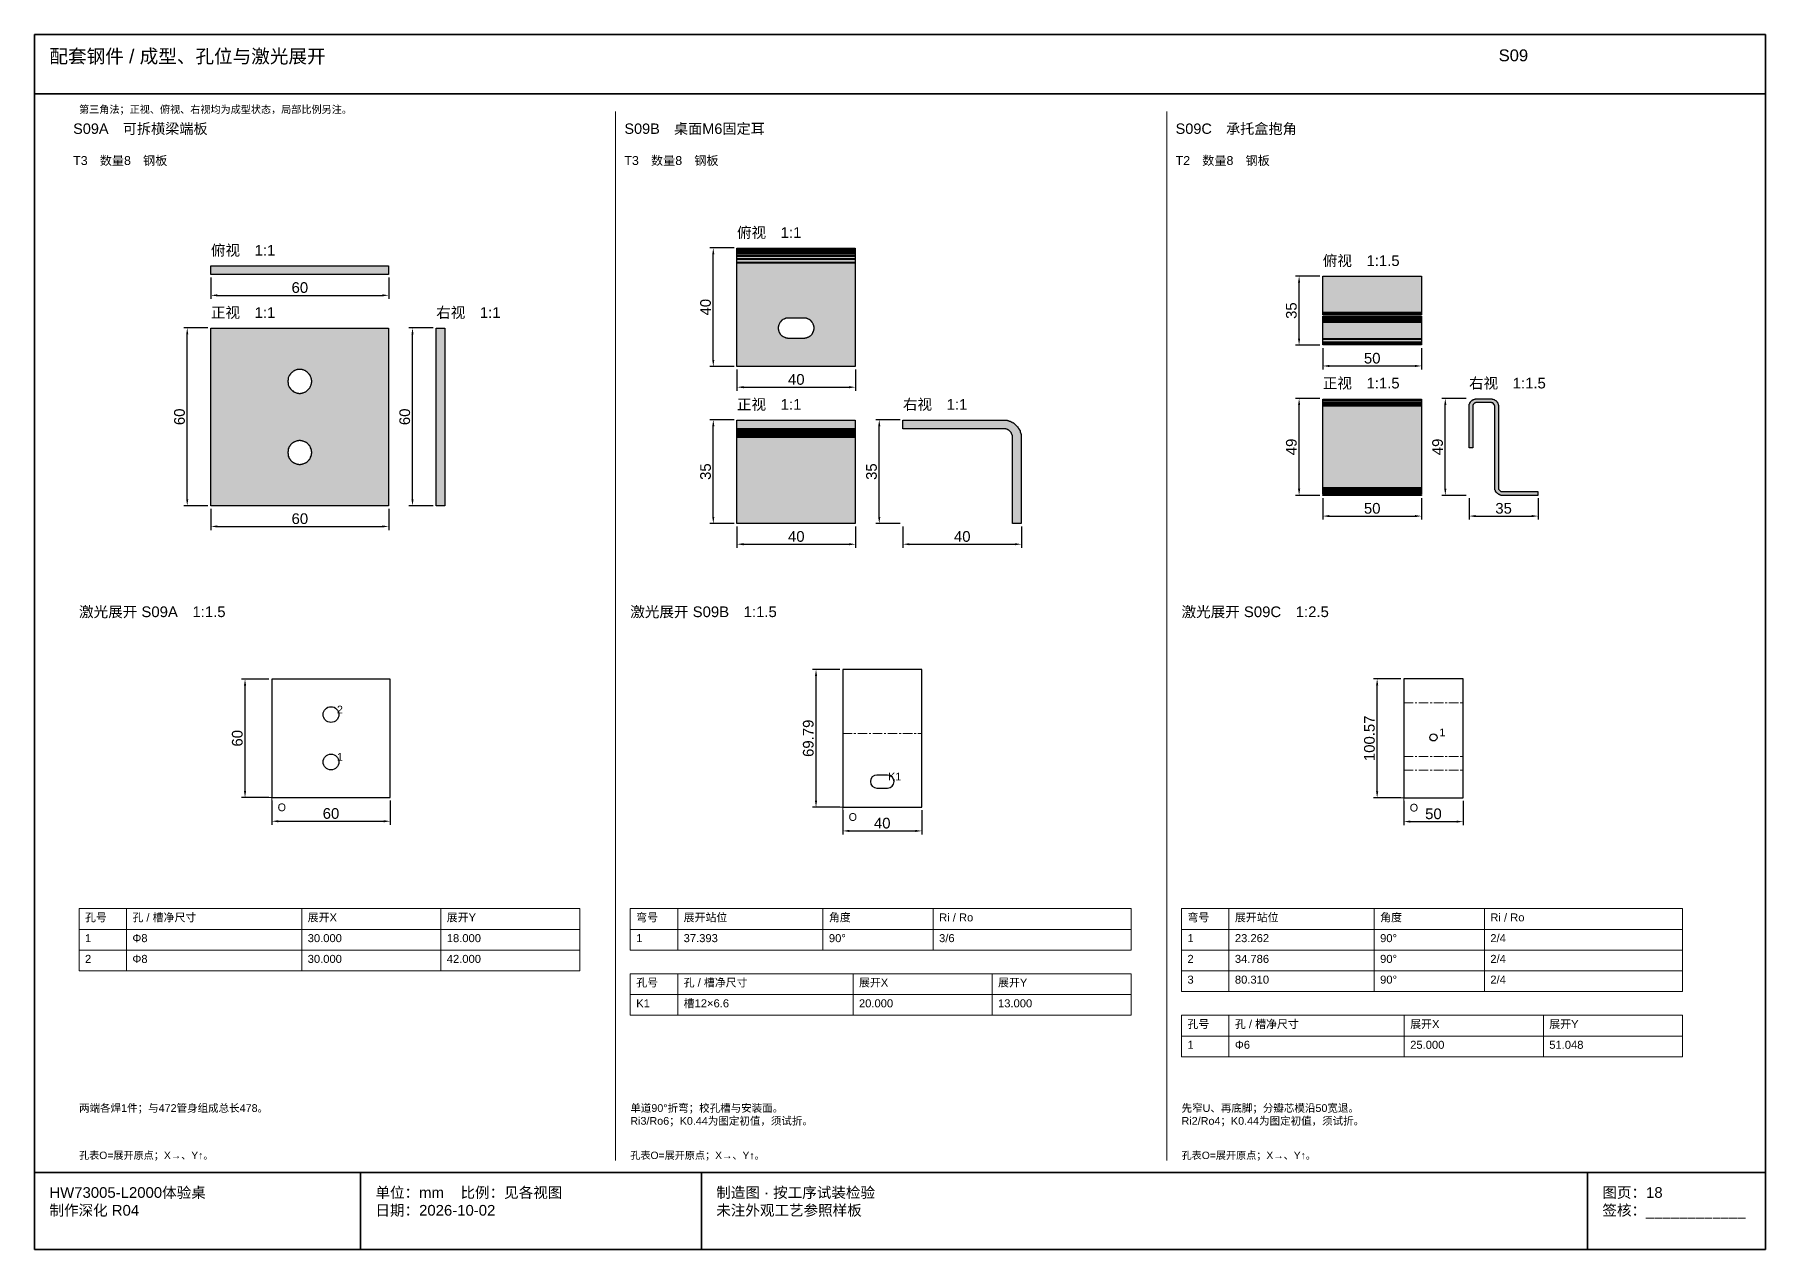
# Model space of a CAD drawing. Header units: millimetres. Extents: x 5 to 252589, y 5 to 415.
# Drawn here: x 204005 to 204589, y 5 to 415 of the extents above; entities that cross this region are included whole.
import ezdxf

# ---------------------------------------------------------------- set-up
doc = ezdxf.new("R2010")
doc.units = ezdxf.units.MM
doc.linetypes.add('CENTER', pattern=[5.08, 3.175, -0.635, 0.635, -0.635])
for name, color, linetype, lineweight in [('CENTER', 8, 'CENTER', 13), ('DIM', 7, 'Continuous', 13), ('FRAME', 7, 'Continuous', 35), ('HATCH', 8, 'Continuous', 9), ('NOTE', 7, 'Continuous', 18), ('OUTLINE', 7, 'Continuous', 25)]:
    doc.layers.add(name, color=color, linetype=linetype, lineweight=lineweight)
doc.styles.add('CN', font='Arial Unicode.ttf')
doc.dimstyles.new('V1', dxfattribs={"dimtxt": 3.6, "dimasz": 2.2, "dimexe": 1.2, "dimexo": 1, "dimgap": 0.8, "dimtad": 1, "dimdsep": 46, "dimtxsty": 'CN', "dimcen": 2.5, "dimclrd": 7, "dimclre": 7, "dimclrt": 7, "dimazin": 3, "dimtfac": 1, "dimtmove": 0, "dimatfit": 3})
doc.dimstyles.new('V1_5', dxfattribs={"dimtxt": 3.6, "dimasz": 2.2, "dimexe": 1.2, "dimexo": 1, "dimgap": 0.8, "dimtad": 1, "dimlfac": 1.5, "dimdsep": 46, "dimtxsty": 'CN', "dimcen": 2.5, "dimclrd": 7, "dimclre": 7, "dimclrt": 7, "dimazin": 3, "dimtfac": 1, "dimtmove": 0, "dimatfit": 3})
doc.dimstyles.new('V2_5', dxfattribs={"dimtxt": 3.6, "dimasz": 2.2, "dimexe": 1.2, "dimexo": 1, "dimgap": 0.8, "dimtad": 1, "dimlfac": 2.5, "dimdsep": 46, "dimtxsty": 'CN', "dimcen": 2.5, "dimclrd": 7, "dimclre": 7, "dimclrt": 7, "dimazin": 3, "dimtfac": 1, "dimtmove": 0, "dimatfit": 3})

msp = doc.modelspace()

# ---------------------------------------------------------------- hatches: boundary and pattern name
at = {"layer": 'HATCH', "true_color": 0x46828b}
for points in [[(204242, 342.83333), (204242, 342.91667), (204281.91667, 342.91667), (204281.91667, 342.83333)], [(204242, 341.08333), (204242, 341.66667), (204281.91667, 341.66667), (204281.91667, 341.08333)], [(204140.5, 256), (204140.5, 315.91667), (204143.41667, 315.91667), (204143.41667, 256)], [(204439.66667, 320.41667), (204439.66667, 320.5), (204472.91667, 320.5), (204472.91667, 320.41667)], [(204439.66667, 319.33333), (204439.66667, 319.5), (204472.91667, 319.5), (204472.91667, 319.33333)], [(204512.25, 259.5), (204499.83333, 259.5), (204499.75, 259.58333), (204499.5, 259.58333), (204499.25, 259.75), (204499.08333, 259.75), (204498.91667, 259.91667), (204498.83333, 259.91667), (204498.66667, 260.08333), (204498.58333, 260.08333), (204498.25, 260.41667), (204498.25, 260.5), (204497.91667, 260.91667), (204497.91667, 261.08333), (204497.75, 261.33333), (204497.75, 261.58333), (204497.66667, 261.66667), (204497.66667, 289.75), (204497.58333, 289.83333), (204497.58333, 290), (204497.5, 290.08333), (204497.5, 290.16667), (204497, 290.66667), (204496.91667, 290.66667), (204496.83333, 290.75), (204496.66667, 290.75), (204496.58333, 290.83333), (204491.33333, 290.83333), (204491.25, 290.75), (204491.08333, 290.75), (204491, 290.66667), (204490.91667, 290.66667), (204490.41667, 290.16667), (204490.41667, 290.08333), (204490.33333, 290), (204490.33333, 289.83333), (204490.25, 289.75), (204490.25, 275.5), (204489, 275.5), (204489, 289.91667), (204489.08333, 290), (204489.08333, 290.25), (204489.25, 290.5), (204489.25, 290.66667), (204489.41667, 290.83333), (204489.41667, 290.91667), (204489.58333, 291.08333), (204489.58333, 291.16667), (204489.91667, 291.5), (204490, 291.5), (204490.41667, 291.83333), (204490.58333, 291.83333), (204490.83333, 292), (204491.08333, 292), (204491.16667, 292.08333), (204496.75, 292.08333), (204496.83333, 292), (204497.08333, 292), (204497.33333, 291.83333), (204497.5, 291.83333), (204497.66667, 291.66667), (204497.75, 291.66667), (204497.91667, 291.5), (204498, 291.5), (204498.33333, 291.16667), (204498.33333, 291.08333), (204498.66667, 290.66667), (204498.66667, 290.5), (204498.83333, 290.25), (204498.83333, 290), (204498.91667, 289.91667), (204498.91667, 261.83333), (204499, 261.75), (204499, 261.58333), (204499.08333, 261.5), (204499.08333, 261.41667), (204499.58333, 260.91667), (204499.66667, 260.91667), (204499.75, 260.83333), (204499.91667, 260.83333), (204500, 260.75), (204512.25, 260.75)], [(204242, 280.83333), (204242, 281.08333), (204281.91667, 281.08333), (204281.91667, 280.83333)], [(204337.91667, 250), (204335, 250), (204335, 279.41667), (204334.91667, 279.5), (204334.91667, 279.75), (204334.83333, 279.83333), (204334.83333, 280), (204334.75, 280.08333), (204334.75, 280.16667), (204334.66667, 280.25), (204334.66667, 280.33333), (204334.58333, 280.41667), (204334.5, 280.66667), (204333.66667, 281.5), (204333.58333, 281.5), (204333.5, 281.58333), (204333.41667, 281.58333), (204333, 281.83333), (204332.83333, 281.83333), (204332.75, 281.91667), (204332.5, 281.91667), (204332.41667, 282), (204298, 282), (204298, 284.91667), (204332.58333, 284.91667), (204332.66667, 284.83333), (204333.16667, 284.83333), (204333.25, 284.75), (204333.5, 284.75), (204333.58333, 284.66667), (204333.75, 284.66667), (204333.83333, 284.58333), (204334, 284.58333), (204334.08333, 284.5), (204334.25, 284.5), (204334.33333, 284.41667), (204334.41667, 284.41667), (204334.5, 284.33333), (204334.58333, 284.33333), (204334.66667, 284.25), (204334.91667, 284.16667), (204335.08333, 284), (204335.33333, 283.91667), (204335.58333, 283.66667), (204335.66667, 283.66667), (204336.66667, 282.66667), (204336.66667, 282.58333), (204336.91667, 282.33333), (204337, 282.08333), (204337.16667, 281.91667), (204337.16667, 281.83333), (204337.25, 281.75), (204337.25, 281.66667), (204337.5, 281.25), (204337.5, 281.08333), (204337.58333, 281), (204337.58333, 280.83333), (204337.66667, 280.75), (204337.66667, 280.58333), (204337.75, 280.5), (204337.75, 280.25), (204337.83333, 280.16667), (204337.83333, 279.66667), (204337.91667, 279.58333)], [(204242, 279.16667), (204242, 279.5), (204281.91667, 279.5), (204281.91667, 279.16667)], [(204439.66667, 261.58333), (204439.66667, 261.91667), (204472.91667, 261.91667), (204472.91667, 261.58333)], [(204439.66667, 260.25), (204439.66667, 260.41667), (204472.91667, 260.41667), (204472.91667, 260.25)]]:
    msp.add_hatch(color=137, dxfattribs=at).paths.add_polyline_path(points)
at = {"layer": 'HATCH', "true_color": 0x467e87}
for points in [[(204242, 342.58333), (204242, 342.75), (204281.91667, 342.75), (204281.91667, 342.58333)], [(204242, 341.75), (204242, 342.16667), (204281.91667, 342.16667), (204281.91667, 341.75)], [(204439.66667, 319.58333), (204439.66667, 319.75), (204472.91667, 319.75), (204472.91667, 319.58333)], [(204242, 280.41667), (204242, 280.75), (204281.91667, 280.75), (204281.91667, 280.41667)], [(204242, 279.58333), (204242, 280), (204281.91667, 280), (204281.91667, 279.58333)], [(204439.66667, 261.25), (204439.66667, 261.5), (204472.91667, 261.5), (204472.91667, 261.25)], [(204439.66667, 260.5), (204439.66667, 260.75), (204472.91667, 260.75), (204472.91667, 260.5)]]:
    msp.add_hatch(color=137, dxfattribs=at).paths.add_polyline_path(points)
at = {"layer": 'HATCH', "true_color": 0x467a84}
for points in [[(204242, 342.25), (204242, 342.5), (204281.91667, 342.5), (204281.91667, 342.25)], [(204439.66667, 319.83333), (204439.66667, 319.91667), (204472.91667, 319.91667), (204472.91667, 319.83333)], [(204242, 280.08333), (204242, 280.33333), (204281.91667, 280.33333), (204281.91667, 280.08333)], [(204439.66667, 260.83333), (204439.66667, 261.16667), (204472.91667, 261.16667), (204472.91667, 260.83333)]]:
    msp.add_hatch(color=137, dxfattribs=at).paths.add_polyline_path(points)
at = {"layer": 'HATCH', "true_color": 0x46858f}
for points in [[(204242, 340.33333), (204242, 341), (204281.91667, 341), (204281.91667, 340.33333)], [(204439.66667, 320.58333), (204439.66667, 320.66667), (204472.91667, 320.66667), (204472.91667, 320.58333)], [(204439.66667, 319), (204439.66667, 319.25), (204472.91667, 319.25), (204472.91667, 319)], [(204439.66667, 262), (204439.66667, 289.75), (204472.91667, 289.75), (204472.91667, 262)], [(204242, 282), (204242, 284.91667), (204281.91667, 284.91667), (204281.91667, 282)], [(204242, 281.16667), (204242, 281.41667), (204281.91667, 281.41667), (204281.91667, 281.16667)], [(204242, 250), (204242, 279.08333), (204281.91667, 279.08333), (204281.91667, 250)], [(204439.66667, 259.91667), (204439.66667, 260.16667), (204472.91667, 260.16667), (204472.91667, 259.91667)]]:
    msp.add_hatch(color=145, dxfattribs=at).paths.add_polyline_path(points)
at = {"layer": 'HATCH', "true_color": 0x468993}
for points in [[(204242, 339.33333), (204242, 340.25), (204281.91667, 340.25), (204281.91667, 339.33333)], [(204439.66667, 320.75), (204439.66667, 320.91667), (204472.91667, 320.91667), (204472.91667, 320.75)], [(204439.66667, 318.58333), (204439.66667, 318.91667), (204472.91667, 318.91667), (204472.91667, 318.58333)], [(204439.66667, 289.83333), (204439.66667, 290.25), (204472.91667, 290.25), (204472.91667, 289.83333)], [(204242, 281.5), (204242, 281.66667), (204281.91667, 281.66667), (204281.91667, 281.5)], [(204439.66667, 259.75), (204439.66667, 259.83333), (204472.91667, 259.83333), (204472.91667, 259.75)]]:
    msp.add_hatch(color=145, dxfattribs=at).paths.add_polyline_path(points)
at = {"layer": 'HATCH', "true_color": 0x468d97}
for points in [[(204242, 338.08333), (204242, 339.25), (204281.91667, 339.25), (204281.91667, 338.08333)], [(204439.66667, 321), (204439.66667, 321.16667), (204472.91667, 321.16667), (204472.91667, 321)], [(204439.66667, 318), (204439.66667, 318.5), (204472.91667, 318.5), (204472.91667, 318)], [(204439.66667, 310.25), (204439.66667, 310.41667), (204472.91667, 310.41667), (204472.91667, 310.25)], [(204439.66667, 290.33333), (204439.66667, 290.75), (204472.91667, 290.75), (204472.91667, 290.33333)], [(204242, 281.75), (204242, 281.91667), (204281.91667, 281.91667), (204281.91667, 281.75)], [(204439.66667, 259.5), (204439.66667, 259.66667), (204472.91667, 259.66667), (204472.91667, 259.5)]]:
    msp.add_hatch(color=145, dxfattribs=at).paths.add_polyline_path(points)
at = {"layer": 'HATCH', "true_color": 0x46909b}
for points in [[(204064.5, 334), (204064.5, 336.91667), (204124.41667, 336.91667), (204124.41667, 334)], [(204439.66667, 321.25), (204439.66667, 333.41667), (204472.91667, 333.41667), (204472.91667, 321.25)], [(204439.66667, 312.33333), (204439.66667, 317.91667), (204472.91667, 317.91667), (204472.91667, 312.33333)], [(204439.66667, 310.5), (204439.66667, 311.08333), (204472.91667, 311.08333), (204472.91667, 310.5)], [(204439.66667, 290.83333), (204439.66667, 291.5), (204472.91667, 291.5), (204472.91667, 290.83333)]]:
    msp.add_hatch(color=135, dxfattribs=at).paths.add_polyline_path(points)
h = msp.add_hatch(color=135, dxfattribs=at)
h.paths.add_polyline_path([(204242, 303), (204242, 338), (204281.91667, 338), (204281.91667, 303)])
h.paths.add_polyline_path([(204256, 315.08333), (204256.08333, 315), (204256.08333, 314.83333), (204256.16667, 314.75), (204256.16667, 314.66667), (204256.25, 314.58333), (204256.25, 314.5), (204256.33333, 314.41667), (204256.41667, 314.16667), (204256.58333, 314), (204256.58333, 313.91667), (204257.16667, 313.33333), (204257.25, 313.33333), (204257.5, 313.08333), (204257.58333, 313.08333), (204258, 312.83333), (204258.16667, 312.83333), (204258.25, 312.75), (204258.41667, 312.75), (204258.5, 312.66667), (204259, 312.66667), (204259.08333, 312.58333), (204264.83333, 312.58333), (204264.91667, 312.66667), (204265.41667, 312.66667), (204265.5, 312.75), (204265.66667, 312.75), (204265.75, 312.83333), (204265.91667, 312.83333), (204266, 312.91667), (204266.08333, 312.91667), (204266.16667, 313), (204266.41667, 313.08333), (204266.66667, 313.33333), (204266.75, 313.33333), (204267.33333, 313.91667), (204267.33333, 314), (204267.5, 314.16667), (204267.5, 314.25), (204267.58333, 314.33333), (204267.58333, 314.41667), (204267.83333, 314.83333), (204267.83333, 315), (204267.91667, 315.08333), (204267.91667, 315.41667), (204268, 315.5), (204268, 316.41667), (204267.91667, 316.5), (204267.91667, 316.83333), (204267.83333, 316.91667), (204267.83333, 317.08333), (204267.75, 317.16667), (204267.75, 317.25), (204267.66667, 317.33333), (204267.66667, 317.41667), (204267.58333, 317.5), (204267.5, 317.75), (204267.33333, 317.91667), (204267.33333, 318), (204266.75, 318.58333), (204266.66667, 318.58333), (204266.41667, 318.83333), (204266.33333, 318.83333), (204265.91667, 319.08333), (204265.75, 319.08333), (204265.66667, 319.16667), (204265.5, 319.16667), (204265.41667, 319.25), (204264.91667, 319.25), (204264.83333, 319.33333), (204259.08333, 319.33333), (204259, 319.25), (204258.5, 319.25), (204258.41667, 319.16667), (204258.25, 319.16667), (204258.16667, 319.08333), (204258, 319.08333), (204257.91667, 319), (204257.83333, 319), (204257.75, 318.91667), (204257.5, 318.83333), (204257.25, 318.58333), (204257.16667, 318.58333), (204256.58333, 318), (204256.58333, 317.91667), (204256.41667, 317.75), (204256.41667, 317.66667), (204256.33333, 317.58333), (204256.33333, 317.5), (204256.08333, 317.08333), (204256.08333, 316.91667), (204256, 316.83333), (204256, 316.5), (204255.91667, 316.41667), (204255.91667, 315.5), (204256, 315.41667)], flags=0)
at = {"layer": 'HATCH', "true_color": 0x46858f}
h = msp.add_hatch(color=145, dxfattribs=at)
h.paths.add_polyline_path([(204064.5, 256), (204064.5, 315.91667), (204124.41667, 315.91667), (204124.41667, 256)])
h.paths.add_polyline_path([(204094.16667, 293.91667), (204094.75, 293.91667), (204094.83333, 294), (204095.33333, 294), (204095.41667, 294.08333), (204095.66667, 294.08333), (204096.08333, 294.33333), (204096.25, 294.33333), (204096.33333, 294.41667), (204096.41667, 294.41667), (204096.58333, 294.58333), (204096.66667, 294.58333), (204096.91667, 294.83333), (204097, 294.83333), (204097.58333, 295.41667), (204097.58333, 295.5), (204097.83333, 295.75), (204097.83333, 295.83333), (204098, 296), (204098, 296.08333), (204098.08333, 296.16667), (204098.08333, 296.33333), (204098.33333, 296.75), (204098.33333, 297), (204098.41667, 297.08333), (204098.41667, 297.58333), (204098.5, 297.66667), (204098.5, 298.25), (204098.41667, 298.33333), (204098.41667, 298.83333), (204098.33333, 298.91667), (204098.33333, 299.16667), (204098.08333, 299.58333), (204098.08333, 299.75), (204098, 299.83333), (204098, 299.91667), (204097.83333, 300.08333), (204097.83333, 300.16667), (204097.58333, 300.41667), (204097.58333, 300.5), (204097, 301.08333), (204096.91667, 301.08333), (204096.66667, 301.33333), (204096.58333, 301.33333), (204096.41667, 301.5), (204096.33333, 301.5), (204096.25, 301.58333), (204096.08333, 301.58333), (204095.66667, 301.83333), (204095.41667, 301.83333), (204095.33333, 301.91667), (204094.83333, 301.91667), (204094.75, 302), (204094.16667, 302), (204094.08333, 301.91667), (204093.58333, 301.91667), (204093.5, 301.83333), (204093.25, 301.83333), (204092.83333, 301.58333), (204092.66667, 301.58333), (204092.58333, 301.5), (204092.5, 301.5), (204092.33333, 301.33333), (204092.25, 301.33333), (204092, 301.08333), (204091.91667, 301.08333), (204091.33333, 300.5), (204091.33333, 300.41667), (204091.08333, 300.16667), (204091.08333, 300.08333), (204090.91667, 299.91667), (204090.91667, 299.83333), (204090.83333, 299.75), (204090.83333, 299.58333), (204090.58333, 299.16667), (204090.58333, 298.91667), (204090.5, 298.83333), (204090.5, 298.33333), (204090.41667, 298.25), (204090.41667, 297.66667), (204090.5, 297.58333), (204090.5, 297.08333), (204090.58333, 297), (204090.58333, 296.75), (204090.83333, 296.33333), (204090.83333, 296.16667), (204090.91667, 296.08333), (204090.91667, 296), (204091.08333, 295.83333), (204091.08333, 295.75), (204091.33333, 295.5), (204091.33333, 295.41667), (204091.91667, 294.83333), (204092, 294.83333), (204092.25, 294.58333), (204092.33333, 294.58333), (204092.5, 294.41667), (204092.58333, 294.41667), (204092.66667, 294.33333), (204092.83333, 294.33333), (204093.25, 294.08333), (204093.5, 294.08333), (204093.58333, 294), (204094.08333, 294)], flags=0)
h.paths.add_polyline_path([(204094.16667, 269.91667), (204094.75, 269.91667), (204094.83333, 270), (204095.33333, 270), (204095.41667, 270.08333), (204095.66667, 270.08333), (204096.08333, 270.33333), (204096.25, 270.33333), (204096.33333, 270.41667), (204096.41667, 270.41667), (204096.58333, 270.58333), (204096.66667, 270.58333), (204096.91667, 270.83333), (204097, 270.83333), (204097.58333, 271.41667), (204097.58333, 271.5), (204097.83333, 271.75), (204097.83333, 271.83333), (204098, 272), (204098, 272.08333), (204098.08333, 272.16667), (204098.08333, 272.33333), (204098.33333, 272.75), (204098.33333, 273), (204098.41667, 273.08333), (204098.41667, 273.58333), (204098.5, 273.66667), (204098.5, 274.25), (204098.41667, 274.33333), (204098.41667, 274.83333), (204098.33333, 274.91667), (204098.33333, 275.16667), (204098.08333, 275.58333), (204098.08333, 275.75), (204098, 275.83333), (204098, 275.91667), (204097.83333, 276.08333), (204097.83333, 276.16667), (204097.58333, 276.41667), (204097.58333, 276.5), (204097, 277.08333), (204096.91667, 277.08333), (204096.66667, 277.33333), (204096.58333, 277.33333), (204096.41667, 277.5), (204096.33333, 277.5), (204096.25, 277.58333), (204096.08333, 277.58333), (204095.66667, 277.83333), (204095.41667, 277.83333), (204095.33333, 277.91667), (204094.83333, 277.91667), (204094.75, 278), (204094.16667, 278), (204094.08333, 277.91667), (204093.58333, 277.91667), (204093.5, 277.83333), (204093.25, 277.83333), (204092.83333, 277.58333), (204092.66667, 277.58333), (204092.58333, 277.5), (204092.5, 277.5), (204092.33333, 277.33333), (204092.25, 277.33333), (204092, 277.08333), (204091.91667, 277.08333), (204091.33333, 276.5), (204091.33333, 276.41667), (204091.08333, 276.16667), (204091.08333, 276.08333), (204090.91667, 275.91667), (204090.91667, 275.83333), (204090.83333, 275.75), (204090.83333, 275.58333), (204090.58333, 275.16667), (204090.58333, 274.91667), (204090.5, 274.83333), (204090.5, 274.33333), (204090.41667, 274.25), (204090.41667, 273.66667), (204090.5, 273.58333), (204090.5, 273.08333), (204090.58333, 273), (204090.58333, 272.75), (204090.83333, 272.33333), (204090.83333, 272.16667), (204090.91667, 272.08333), (204090.91667, 272), (204091.08333, 271.83333), (204091.08333, 271.75), (204091.33333, 271.5), (204091.33333, 271.41667), (204091.91667, 270.83333), (204092, 270.83333), (204092.25, 270.58333), (204092.33333, 270.58333), (204092.5, 270.41667), (204092.58333, 270.41667), (204092.66667, 270.33333), (204092.83333, 270.33333), (204093.25, 270.08333), (204093.5, 270.08333), (204093.58333, 270), (204094.08333, 270)], flags=0)
at = {"layer": 'HATCH', "true_color": 0x46949f}
for points in [[(204439.66667, 311.16667), (204439.66667, 312.25), (204472.91667, 312.25), (204472.91667, 311.16667)], [(204439.66667, 291.58333), (204439.66667, 292), (204472.91667, 292), (204472.91667, 291.58333)]]:
    msp.add_hatch(color=135, dxfattribs=at).paths.add_polyline_path(points)

# ---------------------------------------------------------------- linework, layer by layer
at = {"layer": 'CENTER'}
for p, q in [((204467, 189.50956), (204487, 189.50956)), ((204277.66667, 179.16667), (204304.33333, 179.16667)), ((204467, 171.3), (204487, 171.3)), ((204467, 166.69044), (204487, 166.69044)), ((204085, 156.2), (204085, 158.8)), ((204467, 156.08566), (204467, 158.68566)), ((204083.7, 157.5), (204086.3, 157.5)), ((204276.36667, 154.23805), (204278.96667, 154.23805)), ((204277.66667, 152.93805), (204277.66667, 155.53805)), ((204465.7, 157.38566), (204468.3, 157.38566))]:
    msp.add_line(p, q, dxfattribs=at)
at = {"layer": 'DIM'}
for p, q in [((204201, 35), (204201, 389)), ((204387, 35), (204387, 389)), ((204036, 120), (204036, 99)), ((204095.15, 120), (204095.15, 99)), ((204142.075, 120), (204142.075, 99)), ((204222, 120), (204222, 106)), ((204271.01, 120), (204271.01, 106)), ((204308.19, 120), (204308.19, 106)), ((204408, 120), (204408, 92)), ((204457.01, 120), (204457.01, 92)), ((204494.19, 120), (204494.19, 92)), ((204020, 113), (204189, 113)), ((204206, 113), (204375, 113)), ((204392, 113), (204561, 113)), ((204020, 106), (204189, 106)), ((204392, 106), (204561, 106)), ((204222, 98), (204222, 84)), ((204281.15, 98), (204281.15, 84)), ((204328.075, 98), (204328.075, 84)), ((204392, 99), (204561, 99)), ((204206, 91), (204375, 91)), ((204408, 84), (204408, 70)), ((204467.15, 84), (204467.15, 70)), ((204514.075, 84), (204514.075, 70)), ((204392, 77), (204561, 77))]:
    msp.add_line(p, q, dxfattribs=at)
for points in [[(204020, 99), (204189, 99), (204189, 120), (204020, 120)], [(204206, 106), (204375, 106), (204375, 120), (204206, 120)], [(204392, 92), (204561, 92), (204561, 120), (204392, 120)], [(204206, 84), (204375, 84), (204375, 98), (204206, 98)], [(204392, 70), (204561, 70), (204561, 84), (204392, 84)]]:
    msp.add_lwpolyline(points, close=True, dxfattribs=at)
at = {"layer": 'FRAME'}
for p, q in [((204005, 395), (204589, 395)), ((204005, 31), (204589, 31)), ((204115, 5), (204115, 31)), ((204230, 5), (204230, 31)), ((204529, 5), (204529, 31))]:
    msp.add_line(p, q, dxfattribs=at)
msp.add_lwpolyline([(204005, 5), (204589, 5), (204589, 415), (204005, 415)], close=True, dxfattribs=at)
at = {"layer": 'OUTLINE'}
for p, q in [((204304.33333, 200.76195), (204277.66667, 200.76195)), ((204277.66667, 200.76195), (204277.66667, 154.23805)), ((204304.33333, 154.23805), (204304.33333, 200.76195)), ((204125, 197.5), (204085, 197.5)), ((204085, 197.5), (204085, 157.5)), ((204125, 157.5), (204125, 197.5)), ((204487, 197.61434), (204467, 197.61434)), ((204467, 197.61434), (204467, 157.38566)), ((204487, 157.38566), (204487, 197.61434)), ((204292.8, 165.10472), (204289.2, 165.10472)), ((204289.2, 160.70472), (204292.8, 160.70472)), ((204085, 157.5), (204125, 157.5)), ((204277.66667, 154.23805), (204304.33333, 154.23805)), ((204467, 157.38566), (204487, 157.38566))]:
    msp.add_line(p, q, dxfattribs=at)
at = {"layer": 'OUTLINE', "color": 139, "true_color": 0x42544a}
for points in [[(204242, 342.83333), (204242, 342.91667), (204281.91667, 342.91667), (204281.91667, 342.83333)], [(204242, 342.58333), (204242, 342.75), (204281.91667, 342.75), (204281.91667, 342.58333)], [(204242, 342.25), (204242, 342.5), (204281.91667, 342.5), (204281.91667, 342.25)], [(204242, 341.75), (204242, 342.16667), (204281.91667, 342.16667), (204281.91667, 341.75)], [(204242, 341.08333), (204242, 341.66667), (204281.91667, 341.66667), (204281.91667, 341.08333)], [(204242, 340.33333), (204242, 341), (204281.91667, 341), (204281.91667, 340.33333)], [(204242, 339.33333), (204242, 340.25), (204281.91667, 340.25), (204281.91667, 339.33333)], [(204242, 338.08333), (204242, 339.25), (204281.91667, 339.25), (204281.91667, 338.08333)], [(204064.5, 334), (204064.5, 336.91667), (204124.41667, 336.91667), (204124.41667, 334)], [(204242, 303), (204242, 338), (204281.91667, 338), (204281.91667, 303)], [(204439.66667, 321.25), (204439.66667, 333.41667), (204472.91667, 333.41667), (204472.91667, 321.25)], [(204064.5, 256), (204064.5, 315.91667), (204124.41667, 315.91667), (204124.41667, 256)], [(204140.5, 256), (204140.5, 315.91667), (204143.41667, 315.91667), (204143.41667, 256)], [(204256, 315.08333), (204256.08333, 315), (204256.08333, 314.83333), (204256.16667, 314.75), (204256.16667, 314.66667), (204256.25, 314.58333), (204256.25, 314.5), (204256.33333, 314.41667), (204256.41667, 314.16667), (204256.58333, 314), (204256.58333, 313.91667), (204257.16667, 313.33333), (204257.25, 313.33333), (204257.5, 313.08333), (204257.58333, 313.08333), (204258, 312.83333), (204258.16667, 312.83333), (204258.25, 312.75), (204258.41667, 312.75), (204258.5, 312.66667), (204259, 312.66667), (204259.08333, 312.58333), (204264.83333, 312.58333), (204264.91667, 312.66667), (204265.41667, 312.66667), (204265.5, 312.75), (204265.66667, 312.75), (204265.75, 312.83333), (204265.91667, 312.83333), (204266, 312.91667), (204266.08333, 312.91667), (204266.16667, 313), (204266.41667, 313.08333), (204266.66667, 313.33333), (204266.75, 313.33333), (204267.33333, 313.91667), (204267.33333, 314), (204267.5, 314.16667), (204267.5, 314.25), (204267.58333, 314.33333), (204267.58333, 314.41667), (204267.83333, 314.83333), (204267.83333, 315), (204267.91667, 315.08333), (204267.91667, 315.41667), (204268, 315.5), (204268, 316.41667), (204267.91667, 316.5), (204267.91667, 316.83333), (204267.83333, 316.91667), (204267.83333, 317.08333), (204267.75, 317.16667), (204267.75, 317.25), (204267.66667, 317.33333), (204267.66667, 317.41667), (204267.58333, 317.5), (204267.5, 317.75), (204267.33333, 317.91667), (204267.33333, 318), (204266.75, 318.58333), (204266.66667, 318.58333), (204266.41667, 318.83333), (204266.33333, 318.83333), (204265.91667, 319.08333), (204265.75, 319.08333), (204265.66667, 319.16667), (204265.5, 319.16667), (204265.41667, 319.25), (204264.91667, 319.25), (204264.83333, 319.33333), (204259.08333, 319.33333), (204259, 319.25), (204258.5, 319.25), (204258.41667, 319.16667), (204258.25, 319.16667), (204258.16667, 319.08333), (204258, 319.08333), (204257.91667, 319), (204257.83333, 319), (204257.75, 318.91667), (204257.5, 318.83333), (204257.25, 318.58333), (204257.16667, 318.58333), (204256.58333, 318), (204256.58333, 317.91667), (204256.41667, 317.75), (204256.41667, 317.66667), (204256.33333, 317.58333), (204256.33333, 317.5), (204256.08333, 317.08333), (204256.08333, 316.91667), (204256, 316.83333), (204256, 316.5), (204255.91667, 316.41667), (204255.91667, 315.5), (204256, 315.41667)], [(204439.66667, 321), (204439.66667, 321.16667), (204472.91667, 321.16667), (204472.91667, 321)], [(204439.66667, 320.75), (204439.66667, 320.91667), (204472.91667, 320.91667), (204472.91667, 320.75)], [(204439.66667, 320.58333), (204439.66667, 320.66667), (204472.91667, 320.66667), (204472.91667, 320.58333)], [(204439.66667, 320.41667), (204439.66667, 320.5), (204472.91667, 320.5), (204472.91667, 320.41667)], [(204439.66667, 319.83333), (204439.66667, 319.91667), (204472.91667, 319.91667), (204472.91667, 319.83333)], [(204439.66667, 319.58333), (204439.66667, 319.75), (204472.91667, 319.75), (204472.91667, 319.58333)], [(204439.66667, 319.33333), (204439.66667, 319.5), (204472.91667, 319.5), (204472.91667, 319.33333)], [(204439.66667, 319), (204439.66667, 319.25), (204472.91667, 319.25), (204472.91667, 319)], [(204439.66667, 318.58333), (204439.66667, 318.91667), (204472.91667, 318.91667), (204472.91667, 318.58333)], [(204439.66667, 318), (204439.66667, 318.5), (204472.91667, 318.5), (204472.91667, 318)], [(204439.66667, 312.33333), (204439.66667, 317.91667), (204472.91667, 317.91667), (204472.91667, 312.33333)], [(204439.66667, 311.16667), (204439.66667, 312.25), (204472.91667, 312.25), (204472.91667, 311.16667)], [(204439.66667, 310.5), (204439.66667, 311.08333), (204472.91667, 311.08333), (204472.91667, 310.5)], [(204439.66667, 310.25), (204439.66667, 310.41667), (204472.91667, 310.41667), (204472.91667, 310.25)], [(204094.16667, 293.91667), (204094.75, 293.91667), (204094.83333, 294), (204095.33333, 294), (204095.41667, 294.08333), (204095.66667, 294.08333), (204096.08333, 294.33333), (204096.25, 294.33333), (204096.33333, 294.41667), (204096.41667, 294.41667), (204096.58333, 294.58333), (204096.66667, 294.58333), (204096.91667, 294.83333), (204097, 294.83333), (204097.58333, 295.41667), (204097.58333, 295.5), (204097.83333, 295.75), (204097.83333, 295.83333), (204098, 296), (204098, 296.08333), (204098.08333, 296.16667), (204098.08333, 296.33333), (204098.33333, 296.75), (204098.33333, 297), (204098.41667, 297.08333), (204098.41667, 297.58333), (204098.5, 297.66667), (204098.5, 298.25), (204098.41667, 298.33333), (204098.41667, 298.83333), (204098.33333, 298.91667), (204098.33333, 299.16667), (204098.08333, 299.58333), (204098.08333, 299.75), (204098, 299.83333), (204098, 299.91667), (204097.83333, 300.08333), (204097.83333, 300.16667), (204097.58333, 300.41667), (204097.58333, 300.5), (204097, 301.08333), (204096.91667, 301.08333), (204096.66667, 301.33333), (204096.58333, 301.33333), (204096.41667, 301.5), (204096.33333, 301.5), (204096.25, 301.58333), (204096.08333, 301.58333), (204095.66667, 301.83333), (204095.41667, 301.83333), (204095.33333, 301.91667), (204094.83333, 301.91667), (204094.75, 302), (204094.16667, 302), (204094.08333, 301.91667), (204093.58333, 301.91667), (204093.5, 301.83333), (204093.25, 301.83333), (204092.83333, 301.58333), (204092.66667, 301.58333), (204092.58333, 301.5), (204092.5, 301.5), (204092.33333, 301.33333), (204092.25, 301.33333), (204092, 301.08333), (204091.91667, 301.08333), (204091.33333, 300.5), (204091.33333, 300.41667), (204091.08333, 300.16667), (204091.08333, 300.08333), (204090.91667, 299.91667), (204090.91667, 299.83333), (204090.83333, 299.75), (204090.83333, 299.58333), (204090.58333, 299.16667), (204090.58333, 298.91667), (204090.5, 298.83333), (204090.5, 298.33333), (204090.41667, 298.25), (204090.41667, 297.66667), (204090.5, 297.58333), (204090.5, 297.08333), (204090.58333, 297), (204090.58333, 296.75), (204090.83333, 296.33333), (204090.83333, 296.16667), (204090.91667, 296.08333), (204090.91667, 296), (204091.08333, 295.83333), (204091.08333, 295.75), (204091.33333, 295.5), (204091.33333, 295.41667), (204091.91667, 294.83333), (204092, 294.83333), (204092.25, 294.58333), (204092.33333, 294.58333), (204092.5, 294.41667), (204092.58333, 294.41667), (204092.66667, 294.33333), (204092.83333, 294.33333), (204093.25, 294.08333), (204093.5, 294.08333), (204093.58333, 294), (204094.08333, 294)], [(204439.66667, 291.58333), (204439.66667, 292), (204472.91667, 292), (204472.91667, 291.58333)], [(204512.25, 259.5), (204499.83333, 259.5), (204499.75, 259.58333), (204499.5, 259.58333), (204499.25, 259.75), (204499.08333, 259.75), (204498.91667, 259.91667), (204498.83333, 259.91667), (204498.66667, 260.08333), (204498.58333, 260.08333), (204498.25, 260.41667), (204498.25, 260.5), (204497.91667, 260.91667), (204497.91667, 261.08333), (204497.75, 261.33333), (204497.75, 261.58333), (204497.66667, 261.66667), (204497.66667, 289.75), (204497.58333, 289.83333), (204497.58333, 290), (204497.5, 290.08333), (204497.5, 290.16667), (204497, 290.66667), (204496.91667, 290.66667), (204496.83333, 290.75), (204496.66667, 290.75), (204496.58333, 290.83333), (204491.33333, 290.83333), (204491.25, 290.75), (204491.08333, 290.75), (204491, 290.66667), (204490.91667, 290.66667), (204490.41667, 290.16667), (204490.41667, 290.08333), (204490.33333, 290), (204490.33333, 289.83333), (204490.25, 289.75), (204490.25, 275.5), (204489, 275.5), (204489, 289.91667), (204489.08333, 290), (204489.08333, 290.25), (204489.25, 290.5), (204489.25, 290.66667), (204489.41667, 290.83333), (204489.41667, 290.91667), (204489.58333, 291.08333), (204489.58333, 291.16667), (204489.91667, 291.5), (204490, 291.5), (204490.41667, 291.83333), (204490.58333, 291.83333), (204490.83333, 292), (204491.08333, 292), (204491.16667, 292.08333), (204496.75, 292.08333), (204496.83333, 292), (204497.08333, 292), (204497.33333, 291.83333), (204497.5, 291.83333), (204497.66667, 291.66667), (204497.75, 291.66667), (204497.91667, 291.5), (204498, 291.5), (204498.33333, 291.16667), (204498.33333, 291.08333), (204498.66667, 290.66667), (204498.66667, 290.5), (204498.83333, 290.25), (204498.83333, 290), (204498.91667, 289.91667), (204498.91667, 261.83333), (204499, 261.75), (204499, 261.58333), (204499.08333, 261.5), (204499.08333, 261.41667), (204499.58333, 260.91667), (204499.66667, 260.91667), (204499.75, 260.83333), (204499.91667, 260.83333), (204500, 260.75), (204512.25, 260.75)], [(204439.66667, 290.83333), (204439.66667, 291.5), (204472.91667, 291.5), (204472.91667, 290.83333)], [(204439.66667, 290.33333), (204439.66667, 290.75), (204472.91667, 290.75), (204472.91667, 290.33333)], [(204439.66667, 289.83333), (204439.66667, 290.25), (204472.91667, 290.25), (204472.91667, 289.83333)], [(204439.66667, 262), (204439.66667, 289.75), (204472.91667, 289.75), (204472.91667, 262)], [(204242, 282), (204242, 284.91667), (204281.91667, 284.91667), (204281.91667, 282)], [(204242, 281.75), (204242, 281.91667), (204281.91667, 281.91667), (204281.91667, 281.75)], [(204242, 281.5), (204242, 281.66667), (204281.91667, 281.66667), (204281.91667, 281.5)], [(204242, 281.16667), (204242, 281.41667), (204281.91667, 281.41667), (204281.91667, 281.16667)], [(204242, 280.83333), (204242, 281.08333), (204281.91667, 281.08333), (204281.91667, 280.83333)], [(204242, 280.41667), (204242, 280.75), (204281.91667, 280.75), (204281.91667, 280.41667)], [(204242, 280.08333), (204242, 280.33333), (204281.91667, 280.33333), (204281.91667, 280.08333)], [(204337.91667, 250), (204335, 250), (204335, 279.41667), (204334.91667, 279.5), (204334.91667, 279.75), (204334.83333, 279.83333), (204334.83333, 280), (204334.75, 280.08333), (204334.75, 280.16667), (204334.66667, 280.25), (204334.66667, 280.33333), (204334.58333, 280.41667), (204334.5, 280.66667), (204333.66667, 281.5), (204333.58333, 281.5), (204333.5, 281.58333), (204333.41667, 281.58333), (204333, 281.83333), (204332.83333, 281.83333), (204332.75, 281.91667), (204332.5, 281.91667), (204332.41667, 282), (204298, 282), (204298, 284.91667), (204332.58333, 284.91667), (204332.66667, 284.83333), (204333.16667, 284.83333), (204333.25, 284.75), (204333.5, 284.75), (204333.58333, 284.66667), (204333.75, 284.66667), (204333.83333, 284.58333), (204334, 284.58333), (204334.08333, 284.5), (204334.25, 284.5), (204334.33333, 284.41667), (204334.41667, 284.41667), (204334.5, 284.33333), (204334.58333, 284.33333), (204334.66667, 284.25), (204334.91667, 284.16667), (204335.08333, 284), (204335.33333, 283.91667), (204335.58333, 283.66667), (204335.66667, 283.66667), (204336.66667, 282.66667), (204336.66667, 282.58333), (204336.91667, 282.33333), (204337, 282.08333), (204337.16667, 281.91667), (204337.16667, 281.83333), (204337.25, 281.75), (204337.25, 281.66667), (204337.5, 281.25), (204337.5, 281.08333), (204337.58333, 281), (204337.58333, 280.83333), (204337.66667, 280.75), (204337.66667, 280.58333), (204337.75, 280.5), (204337.75, 280.25), (204337.83333, 280.16667), (204337.83333, 279.66667), (204337.91667, 279.58333)], [(204094.16667, 269.91667), (204094.75, 269.91667), (204094.83333, 270), (204095.33333, 270), (204095.41667, 270.08333), (204095.66667, 270.08333), (204096.08333, 270.33333), (204096.25, 270.33333), (204096.33333, 270.41667), (204096.41667, 270.41667), (204096.58333, 270.58333), (204096.66667, 270.58333), (204096.91667, 270.83333), (204097, 270.83333), (204097.58333, 271.41667), (204097.58333, 271.5), (204097.83333, 271.75), (204097.83333, 271.83333), (204098, 272), (204098, 272.08333), (204098.08333, 272.16667), (204098.08333, 272.33333), (204098.33333, 272.75), (204098.33333, 273), (204098.41667, 273.08333), (204098.41667, 273.58333), (204098.5, 273.66667), (204098.5, 274.25), (204098.41667, 274.33333), (204098.41667, 274.83333), (204098.33333, 274.91667), (204098.33333, 275.16667), (204098.08333, 275.58333), (204098.08333, 275.75), (204098, 275.83333), (204098, 275.91667), (204097.83333, 276.08333), (204097.83333, 276.16667), (204097.58333, 276.41667), (204097.58333, 276.5), (204097, 277.08333), (204096.91667, 277.08333), (204096.66667, 277.33333), (204096.58333, 277.33333), (204096.41667, 277.5), (204096.33333, 277.5), (204096.25, 277.58333), (204096.08333, 277.58333), (204095.66667, 277.83333), (204095.41667, 277.83333), (204095.33333, 277.91667), (204094.83333, 277.91667), (204094.75, 278), (204094.16667, 278), (204094.08333, 277.91667), (204093.58333, 277.91667), (204093.5, 277.83333), (204093.25, 277.83333), (204092.83333, 277.58333), (204092.66667, 277.58333), (204092.58333, 277.5), (204092.5, 277.5), (204092.33333, 277.33333), (204092.25, 277.33333), (204092, 277.08333), (204091.91667, 277.08333), (204091.33333, 276.5), (204091.33333, 276.41667), (204091.08333, 276.16667), (204091.08333, 276.08333), (204090.91667, 275.91667), (204090.91667, 275.83333), (204090.83333, 275.75), (204090.83333, 275.58333), (204090.58333, 275.16667), (204090.58333, 274.91667), (204090.5, 274.83333), (204090.5, 274.33333), (204090.41667, 274.25), (204090.41667, 273.66667), (204090.5, 273.58333), (204090.5, 273.08333), (204090.58333, 273), (204090.58333, 272.75), (204090.83333, 272.33333), (204090.83333, 272.16667), (204090.91667, 272.08333), (204090.91667, 272), (204091.08333, 271.83333), (204091.08333, 271.75), (204091.33333, 271.5), (204091.33333, 271.41667), (204091.91667, 270.83333), (204092, 270.83333), (204092.25, 270.58333), (204092.33333, 270.58333), (204092.5, 270.41667), (204092.58333, 270.41667), (204092.66667, 270.33333), (204092.83333, 270.33333), (204093.25, 270.08333), (204093.5, 270.08333), (204093.58333, 270), (204094.08333, 270)], [(204242, 279.58333), (204242, 280), (204281.91667, 280), (204281.91667, 279.58333)], [(204242, 279.16667), (204242, 279.5), (204281.91667, 279.5), (204281.91667, 279.16667)], [(204242, 250), (204242, 279.08333), (204281.91667, 279.08333), (204281.91667, 250)], [(204439.66667, 261.58333), (204439.66667, 261.91667), (204472.91667, 261.91667), (204472.91667, 261.58333)], [(204439.66667, 261.25), (204439.66667, 261.5), (204472.91667, 261.5), (204472.91667, 261.25)], [(204439.66667, 260.83333), (204439.66667, 261.16667), (204472.91667, 261.16667), (204472.91667, 260.83333)], [(204439.66667, 260.5), (204439.66667, 260.75), (204472.91667, 260.75), (204472.91667, 260.5)], [(204439.66667, 260.25), (204439.66667, 260.41667), (204472.91667, 260.41667), (204472.91667, 260.25)], [(204439.66667, 259.91667), (204439.66667, 260.16667), (204472.91667, 260.16667), (204472.91667, 259.91667)], [(204439.66667, 259.75), (204439.66667, 259.83333), (204472.91667, 259.83333), (204472.91667, 259.75)], [(204439.66667, 259.5), (204439.66667, 259.66667), (204472.91667, 259.66667), (204472.91667, 259.5)]]:
    msp.add_lwpolyline(points, close=True, dxfattribs=at)
at = {"layer": 'OUTLINE'}
for centre, radius in [((204105, 185.5), 2.66667), ((204477, 177.80478), 1.2), ((204105, 169.5), 2.66667)]:
    msp.add_circle(centre, radius, dxfattribs=at)
for centre, start, end in [((204289.2, 162.90472), 90, 270), ((204292.8, 162.90472), 270, 450)]:
    msp.add_arc(centre, 2.2, start, end, dxfattribs=at)

# ---------------------------------------------------------------- texts
at = {"layer": 'NOTE', "attachment_point": 1, "style": 'CN'}
for s, insert, char_height, width in [('配套钢件 / 成型、孔位与激光展开', (204010, 410), 4.6, 484), ('S09', (204499, 410), 4, 90), ('第三角法；正视、俯视、右视均为成型状态，局部比例另注。', (204020, 391), 2.5, 360), ('S09A\u3000可拆横梁端板', (204018, 385), 3.5, 177), ('S09B\u3000桌面M6固定耳', (204204, 385), 3.5, 177), ('S09C\u3000承托盒抱角', (204390, 385), 3.5, 177), ('T3\u3000数量8\u3000钢板', (204018, 374), 3, 177), ('T3\u3000数量8\u3000钢板', (204204, 374), 3, 177), ('T2\u3000数量8\u3000钢板', (204390, 374), 3, 177), ('俯视\u30001:1', (204242, 350), 3.6, 180), ('俯视\u30001:1', (204064.5, 344), 3.6, 180), ('俯视\u30001:1.5', (204439.66667, 340.5), 3.6, 180), ('正视\u30001:1', (204064.5, 323), 3.6, 180), ('右视\u30001:1', (204140.5, 323), 3.6, 180), ('正视\u30001:1.5', (204439.66667, 299.16667), 3.6, 180), ('右视\u30001:1.5', (204489, 299.16667), 3.6, 180), ('正视\u30001:1', (204242, 292), 3.6, 180), ('右视\u30001:1', (204298, 292), 3.6, 180), ('激光展开 S09A\u30001:1.5', (204020, 222), 3.6, 180), ('激光展开 S09B\u30001:1.5', (204206, 222), 3.6, 180), ('激光展开 S09C\u30001:2.5', (204392, 222), 3.6, 180), ('2', (204107, 188.5), 2.6, 18), ('1', (204479, 180.80478), 2.6, 18), ('1', (204107, 172.5), 2.6, 18), ('K1', (204293, 165.90472), 2.6, 18), ('O', (204087, 155.5), 2.6, 10), ('O', (204279.66667, 152.23805), 2.6, 10), ('O', (204469, 155.38566), 2.6, 10), ('孔号', (204022, 118.4), 2.7, 12), ('孔 / 槽净尺寸', (204038, 118.4), 2.7, 55.15), ('展开X', (204097.15, 118.4), 2.7, 42.925), ('展开Y', (204144.075, 118.4), 2.7, 42.925), ('弯号', (204208, 118.4), 2.7, 12), ('展开站位', (204224, 118.4), 2.7, 45.01), ('角度', (204273.01, 118.4), 2.7, 33.18), ('Ri / Ro', (204310.19, 118.4), 2.7, 62.81), ('弯号', (204394, 118.4), 2.7, 12), ('展开站位', (204410, 118.4), 2.7, 45.01), ('角度', (204459.01, 118.4), 2.7, 33.18), ('Ri / Ro', (204496.19, 118.4), 2.7, 62.81), ('1', (204022, 111.4), 2.7, 12), ('Φ8', (204038, 111.4), 2.7, 55.15), ('30.000', (204097.15, 111.4), 2.7, 42.925), ('18.000', (204144.075, 111.4), 2.7, 42.925), ('1', (204208, 111.4), 2.7, 12), ('37.393', (204224, 111.4), 2.7, 45.01), ('90°', (204273.01, 111.4), 2.7, 33.18), ('3/6', (204310.19, 111.4), 2.7, 62.81), ('1', (204394, 111.4), 2.7, 12), ('23.262', (204410, 111.4), 2.7, 45.01), ('90°', (204459.01, 111.4), 2.7, 33.18), ('2/4', (204496.19, 111.4), 2.7, 62.81), ('2', (204022, 104.4), 2.7, 12), ('Φ8', (204038, 104.4), 2.7, 55.15), ('30.000', (204097.15, 104.4), 2.7, 42.925), ('42.000', (204144.075, 104.4), 2.7, 42.925), ('2', (204394, 104.4), 2.7, 12), ('34.786', (204410, 104.4), 2.7, 45.01), ('90°', (204459.01, 104.4), 2.7, 33.18), ('2/4', (204496.19, 104.4), 2.7, 62.81), ('孔号', (204208, 96.4), 2.7, 12), ('孔 / 槽净尺寸', (204224, 96.4), 2.7, 55.15), ('展开X', (204283.15, 96.4), 2.7, 42.925), ('展开Y', (204330.075, 96.4), 2.7, 42.925), ('3', (204394, 97.4), 2.7, 12), ('80.310', (204410, 97.4), 2.7, 45.01), ('90°', (204459.01, 97.4), 2.7, 33.18), ('2/4', (204496.19, 97.4), 2.7, 62.81), ('K1', (204208, 89.4), 2.7, 12), ('槽12×6.6', (204224, 89.4), 2.7, 55.15), ('20.000', (204283.15, 89.4), 2.7, 42.925), ('13.000', (204330.075, 89.4), 2.7, 42.925), ('孔号', (204394, 82.4), 2.7, 12), ('孔 / 槽净尺寸', (204410, 82.4), 2.7, 55.15), ('展开X', (204469.15, 82.4), 2.7, 42.925), ('展开Y', (204516.075, 82.4), 2.7, 42.925), ('1', (204394, 75.4), 2.7, 12), ('Φ6', (204410, 75.4), 2.7, 55.15), ('25.000', (204469.15, 75.4), 2.7, 42.925), ('51.048', (204516.075, 75.4), 2.7, 42.925), ('两端各焊1件；与472管身组成总长478。', (204020, 54), 2.6, 174), ('单道90°折弯；校孔槽与安装面。\\PRi3/Ro6；K0.44为图定初值，须试折。', (204206, 54), 2.6, 174), ('先窄U、再底脚；分瓣芯模沿50宽退。\\PRi2/Ro4；K0.44为图定初值，须试折。', (204392, 54), 2.6, 174), ('孔表O=展开原点；X→、Y↑。', (204020, 38), 2.5, 174), ('孔表O=展开原点；X→、Y↑。', (204206, 38), 2.5, 174), ('孔表O=展开原点；X→、Y↑。', (204392, 38), 2.5, 174), ('HW73005-L2000体验桌\\P制作深化 R04', (204010, 26), 3.6, 100), ('单位：mm    比例：见各视图\\P日期：2026-10-02', (204120, 26), 3.6, 105), ('制造图 · 按工序试装检验\\P未注外观工艺参照样板', (204235, 26), 3.6, 289), ('图页：18\\P签核：____________', (204534, 26), 3.6, 55)]:
    msp.add_mtext(s, dxfattribs=dict(at, insert=insert, char_height=char_height, width=width))

# ---------------------------------------------------------------- dimensions: what is measured, and where the dimension line sits
at = {"layer": 'DIM'}
for base, p1, p2, dimstyle in [((204234, 303), (204242, 303), (204242, 343), 'V1'), ((204431.66667, 310.16667), (204439.66667, 310.16667), (204439.66667, 333.5), 'V1_5'), ((204056.5, 256), (204064.5, 256), (204064.5, 316), 'V1'), ((204132.5, 256), (204140.5, 256), (204140.5, 316), 'V1'), ((204431.66667, 259.5), (204439.66667, 259.5), (204439.66667, 292.16667), 'V1_5'), ((204481, 259.5), (204489, 259.5), (204489, 292.16667), 'V1_5'), ((204234, 250), (204242, 250), (204242, 285), 'V1'), ((204290, 250), (204298, 250), (204298, 285), 'V1'), ((204268.66667, 154.23805), (204277.66667, 154.23805), (204277.66667, 200.76195), 'V1_5'), ((204076, 157.5), (204085, 157.5), (204085, 197.5), 'V1_5'), ((204458, 157.38566), (204467, 157.38566), (204467, 197.61434), 'V2_5')]:
    msp.add_linear_dim(base=base, p1=p1, p2=p2, angle=90, dimstyle=dimstyle, dxfattribs=at).render()
for base, p1, p2, dimstyle in [((204064.5, 327), (204064.5, 334), (204124.5, 334), 'V1'), ((204439.66667, 303.16667), (204439.66667, 310.16667), (204473, 310.16667), 'V1_5'), ((204242, 296), (204242, 303), (204282, 303), 'V1'), ((204439.66667, 252.5), (204439.66667, 259.5), (204473, 259.5), 'V1_5'), ((204489, 252.5), (204489, 259.5), (204512.33333, 259.5), 'V1_5'), ((204064.5, 249), (204064.5, 256), (204124.5, 256), 'V1'), ((204242, 243), (204242, 250), (204282, 250), 'V1'), ((204298, 243), (204298, 250), (204338, 250), 'V1'), ((204085, 149.5), (204085, 157.5), (204125, 157.5), 'V1_5'), ((204277.66667, 146.23805), (204277.66667, 154.23805), (204304.33333, 154.23805), 'V1_5'), ((204467, 149.38566), (204467, 157.38566), (204487, 157.38566), 'V2_5')]:
    msp.add_linear_dim(base=base, p1=p1, p2=p2, dimstyle=dimstyle, dxfattribs=at).render()

doc.saveas('drawing.dxf')
